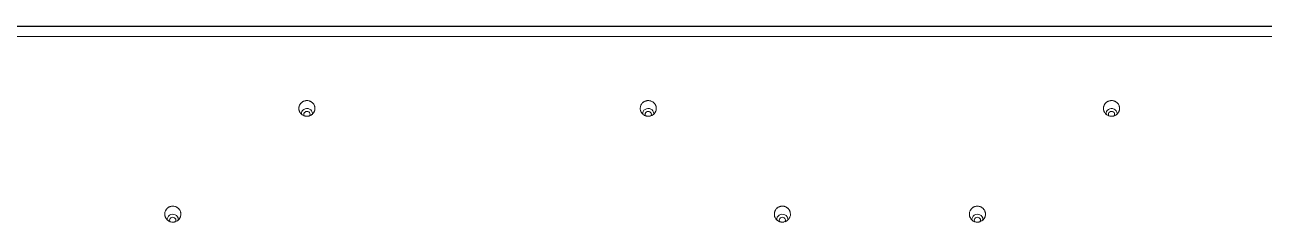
# Model space of a CAD drawing. Header units: inches. Extents: x 3778 to 56227, y -16914 to 35091.
# Drawn here: x 12338.3 to 12491.4, y 8450.4 to 8474.7 of the extents above; entities that cross this region are included whole.
import ezdxf

# ---------------------------------------------------------------- set-up
doc = ezdxf.new("R2010")
doc.units = ezdxf.units.IN
doc.header["$LTSCALE"] = 100
doc.header["$MEASUREMENT"] = 0
doc.layers.add('mark-B', color=2, linetype='Continuous', lineweight=20)
doc.layers.add('RC-LIGHT', color=7, linetype='Continuous')

# ---------------------------------------------------------------- blocks, each defined once
blk = doc.blocks.new('무풍1way 일반')
at = {"layer": 'mark-B'}
for p, q in [((-439.26, -500.22), (439.26, -500.22)), ((-439.26, -500.24), (439.26, -500.24))]:
    blk.add_line(p, q, dxfattribs=at)
for centre, major_axis, start_param, end_param in [((87.36, -476.33), (0.387, 0), 2.518672, 6.283185), ((87.36, -476.33), (0.387, 0), 0, 0.60583), ((111.46, -476.33), (0.387, 0), 2.576985, 6.283185), ((111.46, -476.33), (0.387, 0), 0, 0.547917), ((186.77, -476.33), (0.387, 0), 2.518576, 6.283185), ((186.77, -476.33), (0.387, 0), 0, 0.605941), ((87.36, -476.43), (-0.681, 0), 0, 3.291702), ((87.36, -476.43), (-0.681, 0), 6.167144, 6.283185), ((111.46, -476.43), (-0.681, 0), 0, 3.276874), ((111.46, -476.43), (-0.681, 0), 6.16066, 6.283185), ((186.77, -476.43), (-0.681, 0), 0, 3.291799), ((186.77, -476.43), (-0.681, 0), 6.167144, 6.283185), ((70.79, -489.48), (-0.681, 0), 0, 3.282477), ((70.79, -489.48), (-0.681, 0), 6.175878, 6.283185), ((70.79, -489.38), (0.387, 0), 2.550674, 6.283185), ((70.79, -489.38), (0.387, 0), 0, 0.571763), ((128.03, -489.48), (-0.681, 0), 6.167144, 6.283185), ((128.03, -489.48), (-0.681, 0), 0, 3.267548), ((128.03, -489.38), (0.387, 0), 2.610963, 6.283185), ((128.03, -489.38), (0.387, 0), 0, 0.506779), ((170.2, -489.48), (-0.681, 0), 0, 3.282574), ((170.2, -489.48), (-0.681, 0), 6.175781, 6.283185), ((170.2, -489.38), (0.387, 0), 2.550481, 6.283185), ((170.2, -489.38), (0.387, 0), 0, 0.572067)]:
    blk.add_ellipse(centre, major_axis=major_axis, ratio=0.913545, start_param=start_param, end_param=end_param, dxfattribs=at)
for points, degree, knots in [([(86.37, -477.03), (86.37, -476.97), (86.38, -476.9), (86.4, -476.82), (86.4, -476.81), (86.41, -476.78), (86.41, -476.76), (86.43, -476.72), (86.45, -476.66), (86.49, -476.59), (86.52, -476.54), (86.54, -476.52), (86.54, -476.5), (86.59, -476.44), (86.63, -476.39), (86.71, -476.32), (86.73, -476.3), (86.78, -476.26), (86.81, -476.25), (86.89, -476.2), (86.95, -476.17), (87.03, -476.14), (87.05, -476.13), (87.08, -476.12), (87.09, -476.12), (87.14, -476.11), (87.2, -476.09), (87.29, -476.08), (87.34, -476.08), (87.37, -476.08), (87.39, -476.08), (87.47, -476.09), (87.53, -476.1), (87.63, -476.12), (87.66, -476.13), (87.71, -476.14), (87.72, -476.15), (87.75, -476.16), (87.77, -476.17), (87.84, -476.2), (87.9, -476.24), (87.98, -476.29), (88, -476.32), (88.05, -476.36), (88.07, -476.38), (88.14, -476.45), (88.18, -476.5), (88.23, -476.59), (88.24, -476.62), (88.27, -476.67), (88.3, -476.73), (88.32, -476.81), (88.33, -476.86), (88.34, -476.89), (88.34, -476.9), (88.35, -476.98), (88.36, -477.05), (88.35, -477.14), (88.35, -477.17), (88.34, -477.22), (88.34, -477.24), (88.33, -477.27), (88.33, -477.28), (88.31, -477.36), (88.29, -477.42), (88.25, -477.51), (88.23, -477.54), (88.2, -477.59), (88.17, -477.65), (88.13, -477.7), (88.08, -477.75), (88.06, -477.77), (87.99, -477.84), (87.94, -477.87), (87.85, -477.93), (87.82, -477.94), (87.78, -477.96), (87.77, -477.97), (87.73, -477.98), (87.72, -477.99), (87.64, -478.02), (87.58, -478.03), (87.5, -478.05), (87.48, -478.05), (87.45, -478.05), (87.43, -478.05), (87.38, -478.05), (87.35, -478.06), (87.25, -478.05), (87.19, -478.04), (87.06, -478.01), (87, -477.99), (86.91, -477.95), (86.88, -477.93), (86.82, -477.9), (86.8, -477.88), (86.72, -477.82), (86.67, -477.78), (86.6, -477.71), (86.58, -477.69), (86.54, -477.63), (86.52, -477.61), (86.47, -477.52), (86.45, -477.47), (86.41, -477.38), (86.4, -477.35), (86.39, -477.28), (86.38, -477.25), (86.37, -477.16), (86.36, -477.09), (86.37, -477.03)], 3, [0, 0, 0, 0, 0.03125, 0.03125, 0.039063, 0.039063, 0.046875, 0.046875, 0.0625, 0.078125, 0.085938, 0.085938, 0.09375, 0.09375, 0.125, 0.125, 0.140625, 0.140625, 0.15625, 0.15625, 0.1875, 0.1875, 0.195313, 0.195313, 0.203125, 0.203125, 0.21875, 0.234375, 0.242188, 0.242188, 0.25, 0.25, 0.28125, 0.28125, 0.296875, 0.296875, 0.304687, 0.304687, 0.3125, 0.3125, 0.34375, 0.34375, 0.359375, 0.359375, 0.375, 0.375, 0.40625, 0.40625, 0.421875, 0.421875, 0.4375, 0.453125, 0.460937, 0.460937, 0.46875, 0.46875, 0.5, 0.5, 0.515625, 0.515625, 0.523437, 0.523437, 0.53125, 0.53125, 0.5625, 0.5625, 0.578125, 0.578125, 0.59375, 0.609375, 0.609375, 0.625, 0.625, 0.65625, 0.65625, 0.671875, 0.671875, 0.679688, 0.679688, 0.6875, 0.6875, 0.71875, 0.71875, 0.726563, 0.726563, 0.734375, 0.734375, 0.75, 0.75, 0.78125, 0.78125, 0.8125, 0.8125, 0.828125, 0.828125, 0.84375, 0.84375, 0.875, 0.875, 0.890625, 0.890625, 0.90625, 0.90625, 0.9375, 0.9375, 0.953125, 0.953125, 0.96875, 0.96875, 1, 1, 1, 1]), ([(112.45, -477.03), (112.45, -477.09), (112.45, -477.16), (112.44, -477.24), (112.44, -477.25), (112.43, -477.29), (112.43, -477.3), (112.41, -477.35), (112.39, -477.41), (112.36, -477.48), (112.34, -477.52), (112.32, -477.55), (112.32, -477.57), (112.27, -477.64), (112.24, -477.69), (112.17, -477.76), (112.15, -477.78), (112.1, -477.82), (112.07, -477.85), (111.99, -477.9), (111.94, -477.94), (111.86, -477.97), (111.85, -477.98), (111.82, -477.99), (111.8, -477.99), (111.76, -478.01), (111.69, -478.03), (111.61, -478.04), (111.56, -478.05), (111.53, -478.05), (111.51, -478.05), (111.43, -478.06), (111.37, -478.05), (111.27, -478.04), (111.24, -478.03), (111.19, -478.02), (111.17, -478.01), (111.14, -478), (111.13, -478), (111.05, -477.97), (110.99, -477.94), (110.91, -477.89), (110.88, -477.87), (110.83, -477.83), (110.8, -477.81), (110.73, -477.75), (110.69, -477.7), (110.63, -477.62), (110.61, -477.59), (110.58, -477.54), (110.55, -477.48), (110.52, -477.41), (110.51, -477.36), (110.5, -477.33), (110.49, -477.31), (110.48, -477.24), (110.47, -477.17), (110.46, -477.08), (110.46, -477.04), (110.47, -477), (110.47, -476.98), (110.47, -476.95), (110.47, -476.93), (110.49, -476.85), (110.5, -476.79), (110.53, -476.72), (110.54, -476.7), (110.55, -476.67), (110.55, -476.66), (110.58, -476.61), (110.59, -476.59), (110.64, -476.5), (110.68, -476.45), (110.77, -476.36), (110.82, -476.31), (110.9, -476.26), (110.92, -476.24), (110.97, -476.21), (110.98, -476.2), (111.01, -476.19), (111.02, -476.18), (111.1, -476.15), (111.16, -476.13), (111.24, -476.11), (111.26, -476.1), (111.29, -476.1), (111.3, -476.09), (111.35, -476.09), (111.39, -476.08), (111.48, -476.08), (111.55, -476.08), (111.65, -476.1), (111.68, -476.11), (111.74, -476.12), (111.81, -476.14), (111.87, -476.17), (111.92, -476.2), (111.95, -476.21), (112.04, -476.26), (112.09, -476.3), (112.16, -476.37), (112.18, -476.39), (112.23, -476.44), (112.25, -476.47), (112.3, -476.54), (112.34, -476.6), (112.38, -476.69), (112.39, -476.72), (112.41, -476.78), (112.42, -476.81), (112.44, -476.9), (112.45, -476.97), (112.45, -477.03)], 3, [0, 0, 0, 0, 0.03125, 0.03125, 0.039063, 0.039063, 0.046875, 0.046875, 0.0625, 0.078125, 0.085938, 0.085938, 0.09375, 0.09375, 0.125, 0.125, 0.140625, 0.140625, 0.15625, 0.15625, 0.1875, 0.1875, 0.195313, 0.195313, 0.203125, 0.203125, 0.21875, 0.234375, 0.242188, 0.242188, 0.25, 0.25, 0.28125, 0.28125, 0.296875, 0.296875, 0.304687, 0.304687, 0.3125, 0.3125, 0.34375, 0.34375, 0.359375, 0.359375, 0.375, 0.375, 0.40625, 0.40625, 0.421875, 0.421875, 0.4375, 0.453125, 0.460937, 0.460937, 0.46875, 0.46875, 0.5, 0.5, 0.515625, 0.515625, 0.523437, 0.523437, 0.53125, 0.53125, 0.5625, 0.5625, 0.570312, 0.570312, 0.578125, 0.578125, 0.59375, 0.59375, 0.625, 0.625, 0.65625, 0.65625, 0.671875, 0.671875, 0.679688, 0.679688, 0.6875, 0.6875, 0.71875, 0.71875, 0.726563, 0.726563, 0.734375, 0.734375, 0.75, 0.75, 0.78125, 0.78125, 0.796875, 0.796875, 0.8125, 0.828125, 0.828125, 0.84375, 0.84375, 0.875, 0.875, 0.890625, 0.890625, 0.90625, 0.90625, 0.9375, 0.9375, 0.953125, 0.953125, 0.96875, 0.96875, 1, 1, 1, 1]), ([(185.77, -477.03), (185.78, -476.97), (185.79, -476.9), (185.8, -476.82), (185.81, -476.81), (185.82, -476.78), (185.82, -476.76), (185.84, -476.72), (185.86, -476.66), (185.9, -476.59), (185.93, -476.54), (185.94, -476.52), (185.95, -476.5), (186, -476.44), (186.04, -476.39), (186.12, -476.32), (186.14, -476.3), (186.19, -476.26), (186.22, -476.25), (186.3, -476.2), (186.36, -476.17), (186.44, -476.14), (186.45, -476.13), (186.49, -476.12), (186.5, -476.12), (186.55, -476.11), (186.61, -476.09), (186.69, -476.08), (186.74, -476.08), (186.78, -476.08), (186.79, -476.08), (186.88, -476.09), (186.94, -476.1), (187.04, -476.12), (187.07, -476.13), (187.11, -476.14), (187.13, -476.15), (187.16, -476.16), (187.18, -476.17), (187.25, -476.2), (187.31, -476.24), (187.38, -476.29), (187.41, -476.32), (187.46, -476.36), (187.48, -476.38), (187.55, -476.45), (187.59, -476.5), (187.64, -476.59), (187.65, -476.62), (187.68, -476.67), (187.7, -476.73), (187.73, -476.81), (187.74, -476.86), (187.75, -476.89), (187.75, -476.9), (187.76, -476.98), (187.76, -477.05), (187.76, -477.14), (187.76, -477.17), (187.75, -477.22), (187.75, -477.24), (187.74, -477.27), (187.74, -477.28), (187.72, -477.36), (187.7, -477.42), (187.66, -477.51), (187.64, -477.54), (187.61, -477.59), (187.58, -477.65), (187.53, -477.7), (187.49, -477.75), (187.47, -477.77), (187.4, -477.84), (187.35, -477.87), (187.26, -477.93), (187.23, -477.94), (187.19, -477.96), (187.17, -477.97), (187.14, -477.98), (187.13, -477.99), (187.05, -478.02), (186.99, -478.03), (186.91, -478.04), (186.89, -478.05), (186.86, -478.05), (186.84, -478.05), (186.79, -478.05), (186.76, -478.05), (186.66, -478.05), (186.6, -478.04), (186.47, -478.01), (186.41, -477.99), (186.32, -477.95), (186.29, -477.93), (186.23, -477.9), (186.2, -477.88), (186.13, -477.82), (186.08, -477.78), (186.01, -477.71), (185.99, -477.69), (185.95, -477.63), (185.93, -477.61), (185.88, -477.52), (185.86, -477.47), (185.82, -477.38), (185.81, -477.35), (185.8, -477.28), (185.79, -477.25), (185.78, -477.16), (185.77, -477.09), (185.77, -477.03)], 3, [0, 0, 0, 0, 0.03125, 0.03125, 0.039063, 0.039063, 0.046875, 0.046875, 0.0625, 0.078125, 0.085938, 0.085938, 0.09375, 0.09375, 0.125, 0.125, 0.140625, 0.140625, 0.15625, 0.15625, 0.1875, 0.1875, 0.195313, 0.195313, 0.203125, 0.203125, 0.21875, 0.234375, 0.242188, 0.242188, 0.25, 0.25, 0.28125, 0.28125, 0.296875, 0.296875, 0.304688, 0.304688, 0.3125, 0.3125, 0.34375, 0.34375, 0.359375, 0.359375, 0.375, 0.375, 0.40625, 0.40625, 0.421875, 0.421875, 0.4375, 0.453125, 0.460938, 0.460938, 0.46875, 0.46875, 0.5, 0.5, 0.515625, 0.515625, 0.523438, 0.523438, 0.53125, 0.53125, 0.5625, 0.5625, 0.578125, 0.578125, 0.59375, 0.609375, 0.609375, 0.625, 0.625, 0.65625, 0.65625, 0.671875, 0.671875, 0.679688, 0.679688, 0.6875, 0.6875, 0.71875, 0.71875, 0.726563, 0.726563, 0.734375, 0.734375, 0.75, 0.75, 0.78125, 0.78125, 0.8125, 0.8125, 0.828125, 0.828125, 0.84375, 0.84375, 0.875, 0.875, 0.890625, 0.890625, 0.90625, 0.90625, 0.9375, 0.9375, 0.953125, 0.953125, 0.96875, 0.96875, 1, 1, 1, 1]), ([(69.8, -490.07), (69.8, -490.01), (69.81, -489.95), (69.83, -489.87), (69.83, -489.85), (69.84, -489.82), (69.84, -489.81), (69.86, -489.76), (69.88, -489.71), (69.92, -489.64), (69.95, -489.6), (69.96, -489.57), (69.97, -489.56), (70.02, -489.49), (70.06, -489.44), (70.13, -489.38), (70.16, -489.36), (70.21, -489.32), (70.24, -489.3), (70.32, -489.25), (70.38, -489.22), (70.45, -489.19), (70.47, -489.19), (70.5, -489.18), (70.52, -489.17), (70.56, -489.16), (70.63, -489.15), (70.71, -489.14), (70.76, -489.14), (70.79, -489.14), (70.81, -489.14), (70.89, -489.14), (70.95, -489.15), (71.05, -489.17), (71.08, -489.18), (71.13, -489.19), (71.14, -489.2), (71.17, -489.21), (71.19, -489.22), (71.26, -489.25), (71.32, -489.28), (71.38, -489.33), (71.4, -489.34), (71.42, -489.36), (71.44, -489.37), (71.47, -489.4), (71.5, -489.42), (71.56, -489.49), (71.6, -489.54), (71.64, -489.61), (71.65, -489.62), (71.67, -489.65), (71.68, -489.66), (71.7, -489.71), (71.72, -489.76), (71.75, -489.84), (71.76, -489.88), (71.77, -489.92), (71.77, -489.93), (71.78, -490.01), (71.79, -490.07), (71.78, -490.17), (71.78, -490.2), (71.78, -490.24), (71.77, -490.26), (71.77, -490.29), (71.76, -490.31), (71.75, -490.38), (71.72, -490.44), (71.68, -490.53), (71.67, -490.56), (71.64, -490.61), (71.6, -490.67), (71.56, -490.71), (71.52, -490.76), (71.5, -490.79), (71.43, -490.85), (71.37, -490.89), (71.29, -490.94), (71.26, -490.96), (71.22, -490.98), (71.2, -490.98), (71.17, -491), (71.16, -491), (71.08, -491.03), (71.02, -491.05), (70.94, -491.06), (70.92, -491.06), (70.89, -491.07), (70.87, -491.07), (70.82, -491.07), (70.79, -491.07), (70.69, -491.07), (70.63, -491.06), (70.55, -491.04), (70.53, -491.04), (70.5, -491.03), (70.49, -491.02), (70.44, -491.01), (70.38, -490.99), (70.32, -490.96), (70.26, -490.93), (70.24, -490.91), (70.16, -490.85), (70.11, -490.81), (70.04, -490.74), (70.02, -490.72), (69.98, -490.67), (69.96, -490.64), (69.91, -490.56), (69.88, -490.5), (69.85, -490.41), (69.84, -490.38), (69.82, -490.32), (69.82, -490.29), (69.8, -490.2), (69.8, -490.14), (69.8, -490.07)], 3, [0, 0, 0, 0, 0.03125, 0.03125, 0.039063, 0.039063, 0.046875, 0.046875, 0.0625, 0.078125, 0.085938, 0.085938, 0.09375, 0.09375, 0.125, 0.125, 0.140625, 0.140625, 0.15625, 0.15625, 0.1875, 0.1875, 0.195313, 0.195313, 0.203125, 0.203125, 0.21875, 0.234375, 0.242188, 0.242188, 0.25, 0.25, 0.28125, 0.28125, 0.296875, 0.296875, 0.304688, 0.304688, 0.3125, 0.3125, 0.34375, 0.34375, 0.351563, 0.351563, 0.359375, 0.359375, 0.375, 0.375, 0.40625, 0.40625, 0.414063, 0.414063, 0.421875, 0.421875, 0.4375, 0.453125, 0.460938, 0.460938, 0.46875, 0.46875, 0.5, 0.5, 0.515625, 0.515625, 0.523438, 0.523438, 0.53125, 0.53125, 0.5625, 0.5625, 0.578125, 0.578125, 0.59375, 0.609375, 0.609375, 0.625, 0.625, 0.65625, 0.65625, 0.671875, 0.671875, 0.679688, 0.679688, 0.6875, 0.6875, 0.71875, 0.71875, 0.726563, 0.726563, 0.734375, 0.734375, 0.75, 0.75, 0.78125, 0.78125, 0.789063, 0.789063, 0.796875, 0.796875, 0.8125, 0.828125, 0.828125, 0.84375, 0.84375, 0.875, 0.875, 0.890625, 0.890625, 0.90625, 0.90625, 0.9375, 0.9375, 0.953125, 0.953125, 0.96875, 0.96875, 1, 1, 1, 1]), ([(129.02, -490.07), (129.02, -490.14), (129.02, -490.2), (129, -490.28), (129, -490.29), (128.99, -490.33), (128.99, -490.34), (128.98, -490.39), (128.96, -490.45), (128.93, -490.52), (128.9, -490.56), (128.89, -490.59), (128.88, -490.6), (128.84, -490.67), (128.8, -490.72), (128.73, -490.79), (128.71, -490.81), (128.66, -490.85), (128.63, -490.87), (128.55, -490.93), (128.5, -490.96), (128.42, -490.99), (128.41, -491), (128.38, -491.01), (128.36, -491.01), (128.31, -491.03), (128.25, -491.05), (128.17, -491.06), (128.12, -491.07), (128.09, -491.07), (128.07, -491.07), (127.99, -491.07), (127.93, -491.07), (127.83, -491.05), (127.8, -491.05), (127.75, -491.03), (127.73, -491.03), (127.7, -491.02), (127.69, -491.01), (127.61, -490.98), (127.55, -490.96), (127.48, -490.91), (127.47, -490.91), (127.44, -490.89), (127.43, -490.88), (127.39, -490.85), (127.37, -490.83), (127.3, -490.76), (127.25, -490.72), (127.21, -490.65), (127.2, -490.64), (127.18, -490.61), (127.17, -490.6), (127.15, -490.56), (127.12, -490.5), (127.09, -490.43), (127.07, -490.38), (127.06, -490.35), (127.06, -490.34), (127.04, -490.26), (127.03, -490.2), (127.03, -490.1), (127.03, -490.07), (127.04, -490.02), (127.04, -490.01), (127.04, -489.98), (127.04, -489.96), (127.06, -489.88), (127.07, -489.82), (127.11, -489.73), (127.12, -489.7), (127.15, -489.65), (127.18, -489.59), (127.22, -489.54), (127.26, -489.49), (127.28, -489.47), (127.35, -489.4), (127.39, -489.35), (127.47, -489.3), (127.5, -489.28), (127.54, -489.26), (127.56, -489.25), (127.59, -489.24), (127.6, -489.23), (127.68, -489.2), (127.74, -489.18), (127.82, -489.16), (127.83, -489.15), (127.87, -489.15), (127.88, -489.15), (127.93, -489.14), (127.96, -489.14), (128.06, -489.13), (128.13, -489.14), (128.21, -489.15), (128.22, -489.15), (128.26, -489.16), (128.27, -489.17), (128.32, -489.18), (128.38, -489.2), (128.46, -489.23), (128.5, -489.25), (128.53, -489.27), (128.54, -489.28), (128.61, -489.32), (128.66, -489.36), (128.73, -489.42), (128.76, -489.44), (128.8, -489.49), (128.82, -489.52), (128.87, -489.6), (128.91, -489.65), (128.95, -489.74), (128.96, -489.77), (128.98, -489.83), (128.99, -489.86), (129.01, -489.95), (129.02, -490.01), (129.02, -490.07)], 3, [0, 0, 0, 0, 0.03125, 0.03125, 0.039063, 0.039063, 0.046875, 0.046875, 0.0625, 0.078125, 0.085938, 0.085938, 0.09375, 0.09375, 0.125, 0.125, 0.140625, 0.140625, 0.15625, 0.15625, 0.1875, 0.1875, 0.195312, 0.195312, 0.203125, 0.203125, 0.21875, 0.234375, 0.242187, 0.242187, 0.25, 0.25, 0.28125, 0.28125, 0.296875, 0.296875, 0.304687, 0.304687, 0.3125, 0.3125, 0.34375, 0.34375, 0.351562, 0.351562, 0.359375, 0.359375, 0.375, 0.375, 0.40625, 0.40625, 0.414062, 0.414062, 0.421875, 0.421875, 0.4375, 0.453125, 0.460937, 0.460937, 0.46875, 0.46875, 0.5, 0.5, 0.515625, 0.515625, 0.523437, 0.523437, 0.53125, 0.53125, 0.5625, 0.5625, 0.578125, 0.578125, 0.59375, 0.609375, 0.609375, 0.625, 0.625, 0.65625, 0.65625, 0.671875, 0.671875, 0.679688, 0.679688, 0.6875, 0.6875, 0.71875, 0.71875, 0.726563, 0.726563, 0.734375, 0.734375, 0.75, 0.75, 0.78125, 0.78125, 0.789063, 0.789063, 0.796875, 0.796875, 0.8125, 0.828125, 0.835938, 0.835938, 0.84375, 0.84375, 0.875, 0.875, 0.890625, 0.890625, 0.90625, 0.90625, 0.9375, 0.9375, 0.953125, 0.953125, 0.96875, 0.96875, 1, 1, 1, 1]), ([(169.21, -490.07), (169.21, -490.01), (169.22, -489.95), (169.23, -489.87), (169.24, -489.85), (169.25, -489.82), (169.25, -489.81), (169.27, -489.76), (169.29, -489.71), (169.33, -489.64), (169.35, -489.6), (169.37, -489.57), (169.38, -489.56), (169.43, -489.49), (169.47, -489.44), (169.54, -489.38), (169.57, -489.36), (169.62, -489.32), (169.65, -489.3), (169.73, -489.25), (169.79, -489.22), (169.86, -489.19), (169.88, -489.19), (169.91, -489.18), (169.93, -489.17), (169.97, -489.16), (170.04, -489.15), (170.12, -489.14), (170.17, -489.14), (170.2, -489.14), (170.22, -489.14), (170.3, -489.14), (170.36, -489.15), (170.46, -489.17), (170.49, -489.18), (170.54, -489.19), (170.55, -489.2), (170.58, -489.21), (170.6, -489.22), (170.67, -489.25), (170.73, -489.28), (170.79, -489.33), (170.81, -489.34), (170.83, -489.36), (170.84, -489.37), (170.88, -489.4), (170.9, -489.42), (170.97, -489.49), (171.01, -489.54), (171.05, -489.61), (171.06, -489.62), (171.08, -489.65), (171.09, -489.66), (171.11, -489.71), (171.13, -489.76), (171.16, -489.84), (171.17, -489.88), (171.18, -489.92), (171.18, -489.93), (171.19, -490.01), (171.2, -490.07), (171.19, -490.17), (171.19, -490.2), (171.18, -490.24), (171.18, -490.26), (171.18, -490.29), (171.17, -490.31), (171.15, -490.38), (171.13, -490.44), (171.09, -490.53), (171.08, -490.56), (171.05, -490.61), (171.01, -490.67), (170.97, -490.71), (170.93, -490.76), (170.91, -490.79), (170.83, -490.85), (170.78, -490.89), (170.7, -490.94), (170.67, -490.96), (170.63, -490.98), (170.61, -490.98), (170.58, -491), (170.57, -491), (170.49, -491.03), (170.43, -491.05), (170.35, -491.06), (170.33, -491.06), (170.3, -491.07), (170.28, -491.07), (170.23, -491.07), (170.2, -491.07), (170.1, -491.07), (170.04, -491.06), (169.96, -491.04), (169.94, -491.04), (169.91, -491.03), (169.9, -491.02), (169.85, -491.01), (169.79, -490.99), (169.73, -490.96), (169.67, -490.92), (169.65, -490.91), (169.57, -490.85), (169.52, -490.81), (169.45, -490.74), (169.43, -490.72), (169.39, -490.67), (169.37, -490.64), (169.32, -490.56), (169.29, -490.5), (169.26, -490.41), (169.25, -490.38), (169.23, -490.32), (169.22, -490.29), (169.21, -490.2), (169.2, -490.14), (169.21, -490.07)], 3, [0, 0, 0, 0, 0.03125, 0.03125, 0.039063, 0.039063, 0.046875, 0.046875, 0.0625, 0.078125, 0.085938, 0.085938, 0.09375, 0.09375, 0.125, 0.125, 0.140625, 0.140625, 0.15625, 0.15625, 0.1875, 0.1875, 0.195313, 0.195313, 0.203125, 0.203125, 0.21875, 0.234375, 0.242188, 0.242188, 0.25, 0.25, 0.28125, 0.28125, 0.296875, 0.296875, 0.304688, 0.304688, 0.3125, 0.3125, 0.34375, 0.34375, 0.351563, 0.351563, 0.359375, 0.359375, 0.375, 0.375, 0.40625, 0.40625, 0.414063, 0.414063, 0.421875, 0.421875, 0.4375, 0.453125, 0.460938, 0.460938, 0.46875, 0.46875, 0.5, 0.5, 0.515625, 0.515625, 0.523438, 0.523438, 0.53125, 0.53125, 0.5625, 0.5625, 0.578125, 0.578125, 0.59375, 0.609375, 0.609375, 0.625, 0.625, 0.65625, 0.65625, 0.671875, 0.671875, 0.679688, 0.679688, 0.6875, 0.6875, 0.71875, 0.71875, 0.726563, 0.726563, 0.734375, 0.734375, 0.75, 0.75, 0.78125, 0.78125, 0.789063, 0.789063, 0.796875, 0.796875, 0.8125, 0.828125, 0.828125, 0.84375, 0.84375, 0.875, 0.875, 0.890625, 0.890625, 0.90625, 0.90625, 0.9375, 0.9375, 0.953125, 0.953125, 0.96875, 0.96875, 1, 1, 1, 1]), ([(443.19, -500.42), (442.61, -500.39), (442.32, -500.38), (441.84, -500.36), (441.46, -500.35), (441, -500.33), (440.59, -500.32), (440.14, -500.3), (439.73, -500.29), (438.81, -500.26), (438, -500.25), (437.55, -500.25), (437.13, -500.25), (437.04, -500.25), (436.73, -500.25), (436.64, -500.25), (436.45, -500.25), (432.8, -500.25), (422.42, -500.25), (401.64, -500.25), (360.09, -500.25), (276.99, -500.25), (221.6, -500.25), (221.53, -500.25), (0, -500.25), (-110.8, -500.25), (-276.99, -500.25), (-360.09, -500.25), (-401.64, -500.25), (-422.42, -500.25), (-432.8, -500.25), (-437.13, -500.25), (-438, -500.25), (-438.12, -500.25), (-438.21, -500.25), (-438.32, -500.25), (-438.64, -500.25), (-438.86, -500.25), (-439.28, -500.26), (-439.73, -500.27), (-440.14, -500.28), (-440.59, -500.3), (-441, -500.31), (-441.46, -500.33), (-441.84, -500.35), (-442.32, -500.37), (-442.61, -500.39), (-443.19, -500.42)], 2, [0, 0, 0, 0.000977, 0.000977, 0.001953, 0.001953, 0.00293, 0.00293, 0.003906, 0.003906, 0.005859, 0.005859, 0.006836, 0.006836, 0.007115, 0.007394, 0.007394, 0.007812, 0.015625, 0.03125, 0.0625, 0.125, 0.25, 0.25, 0.5, 0.5, 0.75, 0.875, 0.9375, 0.96875, 0.984375, 0.992188, 0.994141, 0.994141, 0.994385, 0.994385, 0.994629, 0.995117, 0.995117, 0.996094, 0.996094, 0.99707, 0.99707, 0.998047, 0.998047, 0.999023, 0.999023, 1, 1, 1]), ([(443.19, -500.42), (442.61, -500.39), (442.32, -500.38), (441.84, -500.36), (441.46, -500.35), (441, -500.33), (440.59, -500.32), (440.14, -500.3), (439.73, -500.29), (438.81, -500.26), (438, -500.25), (437.55, -500.25), (437.13, -500.25), (437.04, -500.25), (436.73, -500.25), (436.64, -500.25), (436.45, -500.25), (432.8, -500.25), (422.42, -500.25), (401.64, -500.25), (360.09, -500.25), (276.99, -500.25), (221.6, -500.25), (221.53, -500.25), (0, -500.25), (-110.8, -500.25), (-276.99, -500.25), (-360.09, -500.25), (-401.64, -500.25), (-422.42, -500.25), (-432.8, -500.25), (-437.13, -500.25), (-438, -500.25), (-438.12, -500.25), (-438.21, -500.25), (-438.32, -500.25), (-438.64, -500.25), (-438.86, -500.25), (-439.28, -500.26), (-439.73, -500.27), (-440.14, -500.28), (-440.59, -500.3), (-441, -500.31), (-441.46, -500.33), (-441.84, -500.35), (-442.32, -500.37), (-442.61, -500.39), (-443.19, -500.42)], 2, [0, 0, 0, 0.000977, 0.000977, 0.001953, 0.001953, 0.00293, 0.00293, 0.003906, 0.003906, 0.005859, 0.005859, 0.006836, 0.006836, 0.007115, 0.007394, 0.007394, 0.007812, 0.015625, 0.03125, 0.0625, 0.125, 0.25, 0.25, 0.5, 0.5, 0.75, 0.875, 0.9375, 0.96875, 0.984375, 0.992188, 0.994141, 0.994141, 0.994385, 0.994385, 0.994629, 0.995117, 0.995117, 0.996094, 0.996094, 0.99707, 0.99707, 0.998047, 0.998047, 0.999023, 0.999023, 1, 1, 1])]:
    blk.add_open_spline(points, degree=degree, knots=knots, dxfattribs=at)
blk.add_open_spline([(439.26, -498.97), (292.84, -498.97), (146.42, -498.97), (0, -498.97)], degree=3, dxfattribs=at)

msp = doc.modelspace()

# ---------------------------------------------------------------- block references
at = {"layer": 'RC-LIGHT', "rotation": 180}
msp.add_blockref('무풍1way 일반', (12543.31, 7974.32), dxfattribs=at)

doc.saveas('drawing.dxf')
